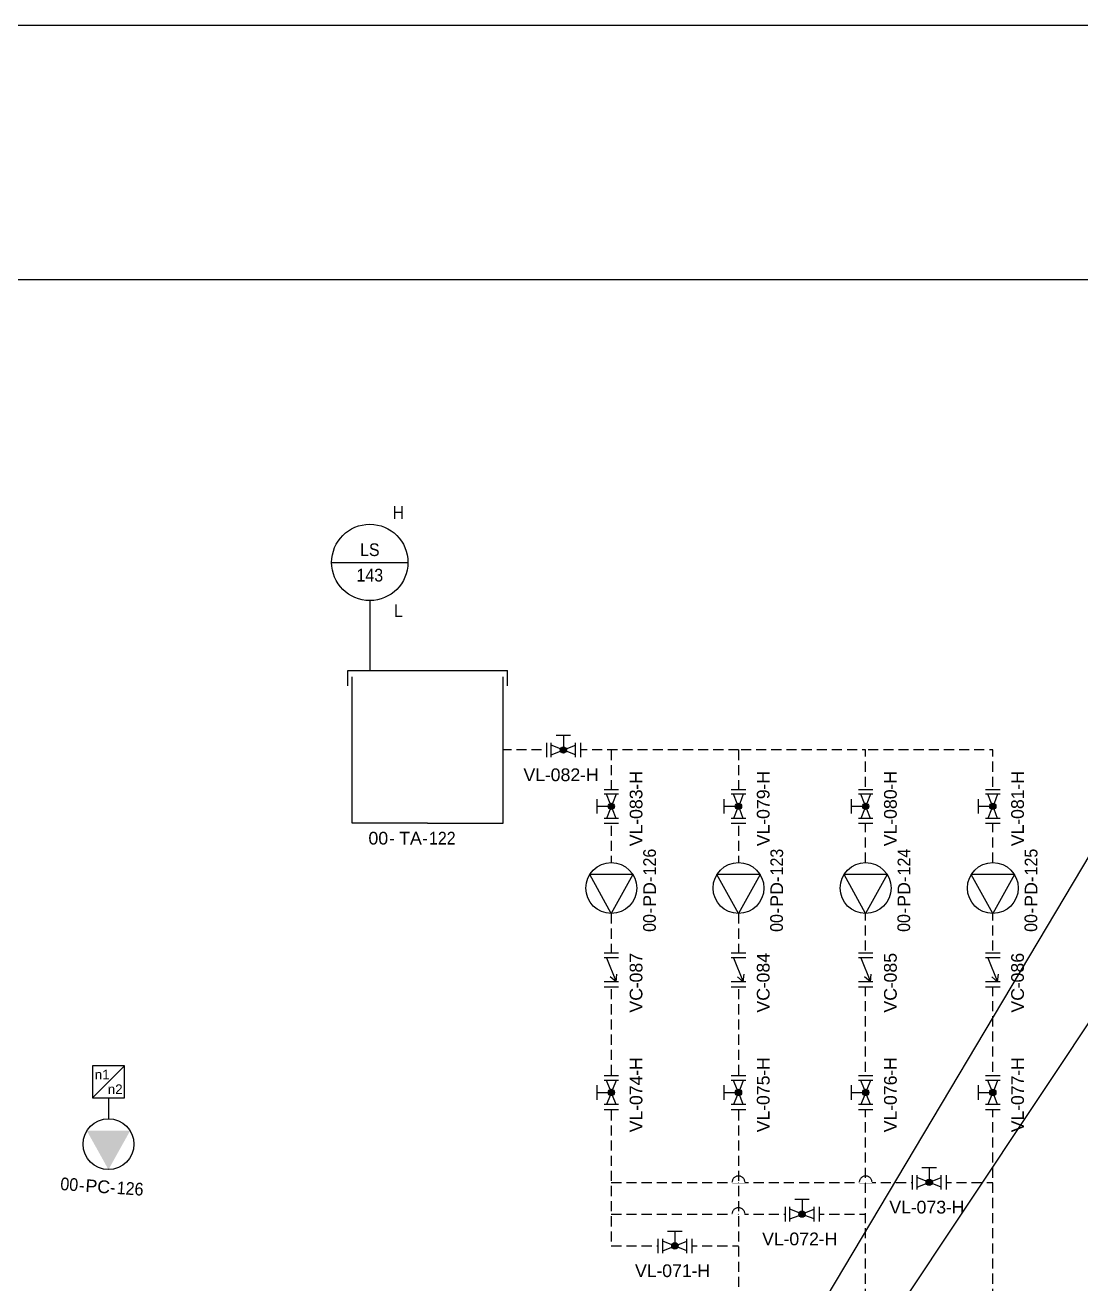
# Model space of a CAD drawing. Header units: millimetres. Extents: x 0 to 679, y 0 to 756.
# Drawn here: x 210.9 to 376.9, y 558 to 756 of the extents above; entities that cross this region are included whole.
import ezdxf
from ezdxf.enums import TextEntityAlignment as Align

# ---------------------------------------------------------------- set-up
doc = ezdxf.new("R2010")
doc.units = ezdxf.units.MM
doc.linetypes.add('HIDDEN', pattern=[9.525, 6.35, -3.175])
doc.layers.get('DEFPOINTS').update_dxf_attribs({"color": 10})
for name, color, linetype in [('chemical', 130, 'HIDDEN'), ('equipment', 5, 'Continuous'), ('instrumentation', 4, 'Continuous'), ('valve', 7, 'Continuous')]:
    doc.layers.add(name, color=color, linetype=linetype)
doc.styles.add('Membrane_DosingPump_L$0$Organica', font='arial.ttf')
doc.styles.add('Membrane_DosingPump_L_SB$0$Organica', font='arial.ttf')
doc.styles.add('Organica', font='arial.ttf')
doc.styles.add('StorageTanks_Chemicalstoragetank$0$Organica', font='arial.ttf')

# ---------------------------------------------------------------- blocks, each defined once
blk = doc.blocks.new('*U56')
at = {"layer": 'DEFPOINTS'}
blk.add_line((0, -378), (450, 378), dxfattribs=at)
at = {"layer": 'DEFPOINTS', "flags": 128}
blk.add_lwpolyline([(0, 378), (450, 378), (450, -378), (0, -378)], close=True, dxfattribs=at)
blk = doc.blocks.new('*U52')
at = {"color": 4}
for p, q in [((-6, 17), (6, 17)), ((0, 11), (0, 0))]:
    blk.add_line(p, q, dxfattribs=at)
blk.add_circle((0, 17), 6, dxfattribs=at)
at = {"char_height": 2, "width": 5.3402, "attachment_point": 5, "line_spacing_factor": 0.9, "style": 'Organica'}
for s, insert in [('{\\W0.9;H}', (4.49, 24.85)), ('{\\W0.9;L}', (4.49, 9.42))]:
    blk.add_mtext(s, dxfattribs=dict(at, insert=insert))
at = {"style": 'Organica', "width": 0.9}
for tag, flags, p in [('EQUIP_TYPE', 9, (31.18, 65.35)), ('AREA_CODE', 9, (31.18, 62.35)), ('NOTE', 9, (31.18, 59.35)), ('NOTE_CHINESE', 9, (31.18, 56.35)), ('MODEL', 9, (31.18, 53.35)), ('MANUFACTURE', 9, (31.18, 50.35)), ('SPECIFICATION', 9, (31.18, 47.35)), ('DI', 9, (31.18, 44.35)), ('DO', 9, (31.18, 41.35)), ('AI', 9, (31.18, 38.35)), ('AO', 9, (31.18, 35.35)), ('PB', 9, (31.18, 32.35)), ('PO', 9, (31.18, 29.35)), ('TAG_ID', 8, (0, 19)), ('TAG', 8, (0, 15))]:
    blk.add_attdef(tag, text='', height=2, dxfattribs=dict(at, flags=flags)).set_placement(p, align=Align.MIDDLE_CENTER)
blk = doc.blocks.new('break')
blk.add_arc((0, 0), 1, 270, 90)
blk.add_wipeout([(-0.12, -0.11), (-0.12, -0.89), (0, -1), (0.12, -0.89), (0.12, -0.11), (0, 0)])
blk.add_wipeout([(-0.12, 0.11), (-0.12, 0.89), (0, 1), (0.12, 0.89), (0.12, 0.11), (0, 0)])
blk = doc.blocks.new('*U10')
blk.add_line((1.14, 2.29), (-1.14, 2.29))
at = {"char_height": 2, "width": 5.3402, "style": 'Organica'}
for s, insert, attachment_point in [('-H', (2.6, -3.9), 4), ('-', (-1.98, -3.9), 6)]:
    blk.add_mtext(s, dxfattribs=dict(at, insert=insert, attachment_point=attachment_point))
at = {"style": 'Organica'}
for tag, flags, p in [('EQUIP_TYPE', 1, (-8.63, 62.54)), ('NOTE', 1, (-8.63, 59.54)), ('NOTE_CHINESE', 1, (-8.63, 56.54)), ('AREA_CODE', 1, (-8.63, 53.54)), ('DI', 1, (-8.63, 50.54)), ('DO', 1, (-8.63, 47.54)), ('AI', 1, (-8.63, 44.54)), ('AO', 1, (-8.63, 41.54)), ('PB', 1, (-8.63, 38.54)), ('PO', 1, (-8.63, 35.54)), ('SP_ACTUATED', 1, (-8.63, 32.54)), ('SIZE', 1, (-8.63, 23.54)), ('MATERIAL', 1, (-8.63, 19.54)), ('PRESSURE', 1, (-8.63, 15.54)), ('TAG', 8, (0.33, -3.9))]:
    blk.add_attdef(tag, text='', height=2, dxfattribs=dict(at, flags=flags)).set_placement(p, align=Align.MIDDLE_CENTER)
blk.add_attdef('TAG_ID', text='', height=2, dxfattribs=at).set_placement((-2.86, -3.9), align=Align.MIDDLE_RIGHT)
blk.add_wipeout([(-2.67, 1.14), (2.67, 1.14), (2.67, -1.14), (-2.67, -1.14)])
blk.add_hatch(color=256).paths.add_polyline_path([(-0.5, 0, 1), (0.5, 0, 1)])
for p, q in [((0, 2.29), (0, 0)), ((-2.67, 1.14), (-2.67, -1.14)), ((-1.9, -1.14), (-1.9, 1.14)), ((-0.46, 0.19), (-1.9, 0.76)), ((0.46, 0.19), (1.9, 0.76)), ((1.9, -1.14), (1.9, 1.14)), ((2.67, 1.14), (2.67, -1.14)), ((-1.9, -0.76), (-0.46, -0.19)), ((1.9, -0.76), (0.46, -0.19))]:
    blk.add_line(p, q)
blk.add_circle((0, 0), 0.5)
blk = doc.blocks.new('*U11')
at = {"insert": (-1.98, -3.9), "char_height": 2, "width": 5.3402, "attachment_point": 6, "style": 'Organica'}
blk.add_mtext('-', dxfattribs=at)
at = {"style": 'Organica'}
for tag, flags, p in [('EQUIP_TYPE', 1, (-8.63, 62.54)), ('NOTE', 1, (-8.63, 59.54)), ('NOTE_CHINESE', 1, (-8.63, 56.54)), ('AREA_CODE', 1, (-8.63, 53.54)), ('DI', 1, (-8.63, 50.54)), ('DO', 1, (-8.63, 47.54)), ('AI', 1, (-8.63, 44.54)), ('AO', 1, (-8.63, 41.54)), ('PB', 1, (-8.63, 38.54)), ('PO', 1, (-8.63, 35.54)), ('SP_ACTUATED', 1, (-8.63, 32.54)), ('SIZE', 1, (-8.63, 23.54)), ('MATERIAL', 1, (-8.63, 19.54)), ('PRESSURE', 1, (-8.63, 15.54)), ('TAG', 8, (0.33, -3.9))]:
    blk.add_attdef(tag, text='', height=2, dxfattribs=dict(at, flags=flags)).set_placement(p, align=Align.MIDDLE_CENTER)
blk.add_attdef('TAG_ID', text='', height=2, dxfattribs=at).set_placement((-2.86, -3.9), align=Align.MIDDLE_RIGHT)
blk.add_wipeout([(-2.67, 1.14), (2.67, 1.14), (2.67, -1.14), (-2.67, -1.14)])
for p, q in [((-2.67, 1.14), (-2.67, -1.14)), ((-1.9, -1.14), (-1.9, 1.14)), ((1.9, 0.76), (-1.9, -0.76)), ((-1.9, -0.76), (-1.09, 0.17)), ((1.9, -1.14), (1.9, 1.14)), ((2.67, 1.14), (2.67, -1.14)), ((-1.9, -0.76), (-0.67, -0.87))]:
    blk.add_line(p, q)
blk = doc.blocks.new('*U26')
for p, q in [((-7.77, 20.87), (-7.77, 23.29)), ((-7.77, 23.29), (17.37, 23.29)), ((-7.08, -0.72), (-7.08, 22.29)), ((16.69, -0.72), (16.69, 22.29)), ((17.37, 20.87), (17.37, 23.29)), ((4.8, -0.72), (-7.08, -0.72)), ((4.8, -0.72), (16.69, -0.72))]:
    blk.add_line(p, q)
at = {"char_height": 2, "width": 5.3402, "attachment_point": 6, "line_spacing_factor": 0.9, "style": 'StorageTanks_Chemicalstoragetank$0$Organica'}
for insert in [(-0.4, -3.09), (4.8, -3.09)]:
    blk.add_mtext('{\\W0.9;-}', dxfattribs=dict(at, insert=insert))
at = {"style": 'StorageTanks_Chemicalstoragetank$0$Organica', "flags": 1}
for tag, p in [('EQUIP_TYPE', (33.98, 43.48)), ('NOTE', (33.98, 40.48)), ('NOTE_CHINESE', (33.98, 37.48)), ('STB_DTY', (33.98, 34.48)), ('MATERIAL_BODY', (33.98, 31.37)), ('MODEL', (33.98, 28.06)), ('MANUFACTURE', (33.98, 24.95)), ('SP_VOLUME', (34.06, 21.66)), ('PROCESSUNITAREA', (34.06, 15.42))]:
    blk.add_attdef(tag, text='', height=2, dxfattribs=at).set_placement(p, align=Align.MIDDLE_CENTER)
at = {"style": 'StorageTanks_Chemicalstoragetank$0$Organica'}
for tag, p in [('AREA_CODE', (-1.4, -3.09)), ('TAG_ID', (3.89, -3.09))]:
    blk.add_attdef(tag, text='', height=2, dxfattribs=at).set_placement(p, align=Align.MIDDLE_RIGHT)
at = {"style": 'StorageTanks_Chemicalstoragetank$0$Organica', "width": 0.9, "flags": 8}
blk.add_attdef('TAG', text='', height=2, dxfattribs=at).set_placement((7.11, -3.09), align=Align.MIDDLE_CENTER)
blk = doc.blocks.new('*U7628')
for p, q in [((-3.4, -2.11), (0, 4)), ((0, 4), (3.4, -2.11)), ((-3.4, -2.11), (3.4, -2.11))]:
    blk.add_line(p, q)
blk.add_circle((0, 0), 4)
at = {"char_height": 2, "width": 5.3402, "attachment_point": 6, "rotation": 269.9064, "line_spacing_factor": 0.9, "style": 'Membrane_DosingPump_L$0$Organica'}
for insert in [(-6.01, 3.13), (-6.02, -1.77)]:
    blk.add_mtext('{\\W0.9;-}', dxfattribs=dict(at, insert=insert))
at = {"style": 'Membrane_DosingPump_L$0$Organica', "flags": 1}
for tag, p in [('PUMP_TYPE', (-13.95, 99.74)), ('NOTE', (-13.95, 96.74)), ('NOTE_CHINESE', (-13.95, 93.74)), ('MATERIAL_HOUSING', (-13.95, 90.64)), ('MATERIAL_IMPELLER', (-13.95, 87.64)), ('INSTALLED_POWER', (-13.95, 81.43)), ('CONSUMED_POWER', (-13.95, 78.43)), ('MODEL', (-13.95, 75.32)), ('MANUFACTURE', (-13.95, 72.21)), ('UNIT_CAPACITY', (-13.42, 69.06)), ('SP_CAPACITY', (-13.42, 66.16)), ('UNIT_HEAD', (-13.42, 63.06)), ('SP_HEAD', (-13.42, 60.06)), ('INSTALLATION', (-13.42, 56.95)), ('STB_DTY', (-13.42, 53.63)), ('RUNNINGHOURS', (-13.42, 50.63)), ('DI', (-13.85, 41.6)), ('DO', (-13.85, 38.6)), ('PO', (-13.85, 26.6)), ('PROCESSUNITAREA', (-13.85, 23.6))]:
    blk.add_attdef(tag, text='', height=2, dxfattribs=at).set_placement(p, align=Align.MIDDLE_CENTER)
at = {"style": 'Membrane_DosingPump_L$0$Organica', "width": 0.9}
blk.add_attdef('AREA_CODE', text='', height=2, rotation=269.9064, dxfattribs=at).set_placement((-5.99, 4.1), align=Align.MIDDLE_RIGHT)
at = {"style": 'Membrane_DosingPump_L$0$Organica'}
blk.add_attdef('TAG_ID', text='', height=2, rotation=269.9064, dxfattribs=at).set_placement((-6.02, -0.93), align=Align.MIDDLE_RIGHT)
at = {"style": 'Membrane_DosingPump_L$0$Organica', "width": 0.9, "flags": 8}
blk.add_attdef('TAG', text='', height=2, rotation=269.9064, dxfattribs=at).set_placement((-6.02, -4.08), align=Align.MIDDLE_CENTER)
blk = doc.blocks.new('*U7830')
for p, q in [((-3.4, -2.11), (0, 4)), ((0, 4), (3.4, -2.11)), ((-3.4, -2.11), (3.4, -2.11))]:
    blk.add_line(p, q)
blk.add_circle((0, 0), 4)
at = {"char_height": 2, "width": 5.3402, "attachment_point": 6, "rotation": 270, "line_spacing_factor": 0.9, "style": 'Membrane_DosingPump_L_SB$0$Organica'}
for insert in [(-6.02, 3.13), (-6.02, -1.77)]:
    blk.add_mtext('{\\W0.9;-}', dxfattribs=dict(at, insert=insert))
at = {"style": 'Membrane_DosingPump_L_SB$0$Organica', "flags": 1}
for tag, p in [('PUMP_TYPE', (-13.95, 99.74)), ('NOTE', (-13.95, 96.74)), ('NOTE_CHINESE', (-13.95, 93.74)), ('MATERIAL_HOUSING', (-13.95, 90.64)), ('MATERIAL_IMPELLER', (-13.95, 87.64)), ('INSTALLED_POWER', (-13.95, 81.43)), ('CONSUMED_POWER', (-13.95, 78.43)), ('MODEL', (-13.95, 75.32)), ('MANUFACTURE', (-13.95, 72.21)), ('UNIT_CAPACITY', (-13.42, 69.06)), ('SP_CAPACITY', (-13.42, 66.16)), ('UNIT_HEAD', (-13.42, 63.06)), ('SP_HEAD', (-13.42, 60.06)), ('INSTALLATION', (-13.42, 56.95)), ('STB_DTY', (-13.42, 53.63)), ('RUNNINGHOURS', (-13.42, 50.63)), ('DI', (-13.85, 41.6)), ('DO', (-13.85, 38.6)), ('PO', (-13.85, 26.6)), ('PROCESSUNITAREA', (-13.85, 23.6))]:
    blk.add_attdef(tag, text='', height=2, dxfattribs=at).set_placement(p, align=Align.MIDDLE_CENTER)
at = {"style": 'Membrane_DosingPump_L_SB$0$Organica', "width": 0.9}
blk.add_attdef('AREA_CODE', text='', height=2, rotation=270, dxfattribs=at).set_placement((-6, 4.1), align=Align.MIDDLE_RIGHT)
at = {"style": 'Membrane_DosingPump_L_SB$0$Organica'}
blk.add_attdef('TAG_ID', text='', height=2, rotation=270, dxfattribs=at).set_placement((-6.02, -0.93), align=Align.MIDDLE_RIGHT)
at = {"style": 'Membrane_DosingPump_L_SB$0$Organica', "width": 0.9, "flags": 8}
blk.add_attdef('TAG', text='', height=2, rotation=270, dxfattribs=at).set_placement((-6.02, -4.08), align=Align.MIDDLE_CENTER)
blk = doc.blocks.new('*U67')
for p, q in [((0, -7.31), (0, -4)), ((2.5, -7.31), (-2.5, -7.31)), ((-2.5, -7.31), (-2.5, -12.31)), ((2.5, -7.31), (-2.5, -12.31)), ((2.5, -12.31), (2.5, -7.31)), ((-2.5, -12.31), (2.5, -12.31))]:
    blk.add_line(p, q)
blk.add_circle((0, 0), 4)
blk.add_solid([(-3.4, -2.11), (0, 4), (3.4, -2.11)])
at = {"style": 'Membrane_DosingPump_L_SB$0$Organica'}
for s, p in [('n2', (0.11, -7.9)), ('n1', (2.16, -10.2))]:
    blk.add_text(s, height=1.5, rotation=180, dxfattribs=at).set_placement(p)
at = {"char_height": 2, "width": 5.3402, "attachment_point": 6, "rotation": 176.1859, "line_spacing_factor": 0.9, "style": 'Membrane_DosingPump_L_SB$0$Organica'}
for insert in [(-1.1, 6.82), (3.79, 6.49)]:
    blk.add_mtext('{\\W0.9;-}', dxfattribs=dict(at, insert=insert))
at = {"style": 'Membrane_DosingPump_L_SB$0$Organica', "flags": 1}
for tag, p in [('PUMP_TYPE', (-13.95, 99.74)), ('NOTE', (-13.95, 96.74)), ('NOTE_CHINESE', (-13.95, 93.74)), ('MATERIAL_HOUSING', (-13.95, 90.64)), ('MATERIAL_IMPELLER', (-13.95, 87.64)), ('MATERIAL_SCREW', (-13.95, 84.64)), ('INSTALLED_POWER', (-13.95, 81.43)), ('CONSUMED_POWER', (-13.95, 78.43)), ('MODEL', (-13.95, 75.32)), ('MANUFACTURE', (-13.95, 72.21)), ('UNIT_CAPACITY', (-13.42, 69.06)), ('SP_CAPACITY', (-13.42, 66.16)), ('UNIT_HEAD', (-13.42, 63.06)), ('SP_HEAD', (-13.42, 60.06)), ('INSTALLATION', (-13.42, 56.95)), ('STB_DTY', (-13.42, 53.63)), ('RUNNINGHOURS', (-13.42, 50.63)), ('FC-MAN', (-13.85, 47.7)), ('FC-MOD', (-13.85, 44.6)), ('DI', (-13.85, 41.6)), ('DO', (-13.85, 38.6)), ('AI', (-13.85, 35.6)), ('AO', (-13.85, 32.6)), ('PB', (-13.85, 29.6)), ('PO', (-13.85, 26.6)), ('PROCESSUNITAREA', (-13.85, 23.6))]:
    blk.add_attdef(tag, text='', height=2, dxfattribs=at).set_placement(p, align=Align.MIDDLE_CENTER)
at = {"style": 'Membrane_DosingPump_L_SB$0$Organica', "width": 0.9, "flags": 8}
blk.add_attdef('TAG', text='', height=2, rotation=176.1859, dxfattribs=at).set_placement((-3.41, 6.97), align=Align.MIDDLE_CENTER)
at = {"style": 'Membrane_DosingPump_L_SB$0$Organica'}
blk.add_attdef('TAG_ID', text='', height=2, rotation=176.1859, dxfattribs=at).set_placement((-0.26, 6.76), align=Align.MIDDLE_RIGHT)
at = {"style": 'Membrane_DosingPump_L_SB$0$Organica', "width": 0.9}
blk.add_attdef('AREA_CODE', text='', height=2, rotation=176.1859, dxfattribs=at).set_placement((4.76, 6.4), align=Align.MIDDLE_RIGHT)

msp = doc.modelspace()

# ---------------------------------------------------------------- linework, layer by layer
at = {"layer": 'chemical', "ltscale": 0.25}
for p, q in [((303.08, 574), (323.08, 574)), ((323.08, 574), (343.08, 574)), ((343.08, 574), (363.08, 574)), ((303.08, 569), (323.08, 569)), ((323.08, 569), (343.08, 569)), ((303.08, 564), (323.08, 564))]:
    msp.add_line(p, q, dxfattribs=at)
at = {"layer": 'chemical', "ltscale": 0.25, "flags": 128}
for points in [[(323.08, 642), (286.08, 642)], [(303.08, 642), (303.08, 624.29)], [(343.08, 624.29), (343.08, 642), (323.08, 642)], [(323.08, 642), (323.08, 624.29)], [(363.08, 624.29), (363.08, 642), (343.08, 642)], [(323.08, 616.29), (323.08, 539), (296.08, 539)], [(303.08, 616.29), (303.08, 564)], [(343.08, 539), (343.08, 616.29)], [(363.08, 539), (363.08, 616.29)]]:
    msp.add_lwpolyline(points, dxfattribs=at)
at = {"layer": 'DEFPOINTS'}
msp.add_line((6, 40), (456, 716), dxfattribs=at)
at = {"layer": 'DEFPOINTS', "flags": 128}
msp.add_lwpolyline([(6, 716), (456, 716), (456, 40), (6, 40)], dxfattribs=at)

# ---------------------------------------------------------------- block references
at = {"layer": 'DEFPOINTS'}
msp.add_blockref('*U56', (6, 378), dxfattribs=at)
at = {"layer": 'equipment'}
ref = msp.add_blockref('*U26', (269.39, 631.21), dxfattribs=at)
ref.add_attrib('TAG', '122', dxfattribs={"layer": '0', "height": 2, "style": 'StorageTanks_Chemicalstoragetank$0$Organica', "width": 0.9}).set_placement((276.5, 628.13), align=Align.MIDDLE_CENTER)
ref.add_attrib('AREA_CODE', '00', dxfattribs={"layer": '0', "height": 2, "style": 'StorageTanks_Chemicalstoragetank$0$Organica'}).set_placement((267.99, 628.13), align=Align.MIDDLE_RIGHT)
ref.add_attrib('TAG_ID', 'TA', dxfattribs={"layer": '0', "height": 2, "style": 'StorageTanks_Chemicalstoragetank$0$Organica'}).set_placement((273.28, 628.13), align=Align.MIDDLE_RIGHT)
ref = msp.add_blockref('*U67', (224, 580), dxfattribs=dict(at, rotation=180))
ref.add_attrib('TAG', '126', dxfattribs={"layer": '0', "height": 2, "rotation": 356.1859, "style": 'Membrane_DosingPump_L_SB$0$Organica', "width": 0.9}).set_placement((227.41, 573.03), align=Align.MIDDLE_CENTER)
ref.add_attrib('AREA_CODE', '00', dxfattribs={"layer": '0', "height": 2, "rotation": 356.1859, "style": 'Membrane_DosingPump_L_SB$0$Organica', "width": 0.9}).set_placement((219.24, 573.6), align=Align.MIDDLE_RIGHT)
ref.add_attrib('TAG_ID', 'PC', dxfattribs={"layer": '0', "height": 2, "rotation": 356.1859, "style": 'Membrane_DosingPump_L_SB$0$Organica'}).set_placement((224.26, 573.24), align=Align.MIDDLE_RIGHT)
at = {"layer": 'instrumentation'}
ref = msp.add_blockref('*U52', (265.1, 654.5), dxfattribs=at)
ref.add_attrib('TAG', '143', dxfattribs={"layer": '0', "height": 2, "style": 'Organica', "width": 0.9}).set_placement((265.1, 669.5), align=Align.MIDDLE_CENTER)
ref.add_attrib('TAG_ID', 'LS', dxfattribs={"layer": '0', "height": 2, "style": 'Organica', "width": 0.9}).set_placement((265.1, 673.5), align=Align.MIDDLE_CENTER)

# ---------------------------------------------------------------- next in the draw order: block references
at = {"layer": 'chemical', "rotation": 90}
for p in [(323.08, 574), (343.08, 574), (323.08, 569)]:
    msp.add_blockref('break', p, dxfattribs=at)
at = {"layer": 'valve'}
ref = msp.add_blockref('*U10', (295.54, 642), dxfattribs=at)
ref.add_attrib('TAG', '082', dxfattribs={"layer": '0', "height": 2, "style": 'Organica'}).set_placement((295.87, 638.1), align=Align.MIDDLE_CENTER)
ref.add_attrib('TAG_ID', 'VL', dxfattribs={"layer": '0', "height": 2, "style": 'Organica'}).set_placement((292.68, 638.1), align=Align.MIDDLE_RIGHT)
ref = msp.add_blockref('*U10', (323.08, 633.14), dxfattribs=dict(at, rotation=90))
ref.add_attrib('TAG', '079', dxfattribs={"layer": '0', "height": 2, "rotation": 90, "style": 'Organica'}).set_placement((326.97, 633.48), align=Align.MIDDLE_CENTER)
ref.add_attrib('TAG_ID', 'VL', dxfattribs={"layer": '0', "height": 2, "rotation": 90, "style": 'Organica'}).set_placement((326.97, 630.28), align=Align.MIDDLE_RIGHT)
ref = msp.add_blockref('*U10', (343.08, 633.14), dxfattribs=dict(at, rotation=90))
ref.add_attrib('TAG', '080', dxfattribs={"layer": '0', "height": 2, "rotation": 90, "style": 'Organica'}).set_placement((346.97, 633.48), align=Align.MIDDLE_CENTER)
ref.add_attrib('TAG_ID', 'VL', dxfattribs={"layer": '0', "height": 2, "rotation": 90, "style": 'Organica'}).set_placement((346.97, 630.28), align=Align.MIDDLE_RIGHT)
ref = msp.add_blockref('*U10', (363.08, 633.14), dxfattribs=dict(at, rotation=90))
ref.add_attrib('TAG', '081', dxfattribs={"layer": '0', "height": 2, "rotation": 90, "style": 'Organica'}).set_placement((366.97, 633.48), align=Align.MIDDLE_CENTER)
ref.add_attrib('TAG_ID', 'VL', dxfattribs={"layer": '0', "height": 2, "rotation": 90, "style": 'Organica'}).set_placement((366.97, 630.28), align=Align.MIDDLE_RIGHT)
ref = msp.add_blockref('*U11', (303.08, 607.43), dxfattribs=dict(at, rotation=90))
ref.add_attrib('TAG', '087', dxfattribs={"layer": '0', "height": 2, "rotation": 90, "style": 'Organica'}).set_placement((306.97, 607.76), align=Align.MIDDLE_CENTER)
ref.add_attrib('TAG_ID', 'VC', dxfattribs={"layer": '0', "height": 2, "rotation": 90, "style": 'Organica'}).set_placement((306.97, 604.57), align=Align.MIDDLE_RIGHT)
ref = msp.add_blockref('*U11', (323.08, 607.43), dxfattribs=dict(at, rotation=90))
ref.add_attrib('TAG', '084', dxfattribs={"layer": '0', "height": 2, "rotation": 90, "style": 'Organica'}).set_placement((326.97, 607.76), align=Align.MIDDLE_CENTER)
ref.add_attrib('TAG_ID', 'VC', dxfattribs={"layer": '0', "height": 2, "rotation": 90, "style": 'Organica'}).set_placement((326.97, 604.57), align=Align.MIDDLE_RIGHT)
ref = msp.add_blockref('*U11', (343.08, 607.43), dxfattribs=dict(at, rotation=90))
ref.add_attrib('TAG', '085', dxfattribs={"layer": '0', "height": 2, "rotation": 90, "style": 'Organica'}).set_placement((346.97, 607.76), align=Align.MIDDLE_CENTER)
ref.add_attrib('TAG_ID', 'VC', dxfattribs={"layer": '0', "height": 2, "rotation": 90, "style": 'Organica'}).set_placement((346.97, 604.57), align=Align.MIDDLE_RIGHT)
ref = msp.add_blockref('*U11', (363.08, 607.43), dxfattribs=dict(at, rotation=90))
ref.add_attrib('TAG', '086', dxfattribs={"layer": '0', "height": 2, "rotation": 90, "style": 'Organica'}).set_placement((366.97, 607.76), align=Align.MIDDLE_CENTER)
ref.add_attrib('TAG_ID', 'VC', dxfattribs={"layer": '0', "height": 2, "rotation": 90, "style": 'Organica'}).set_placement((366.97, 604.57), align=Align.MIDDLE_RIGHT)
ref = msp.add_blockref('*U10', (303.08, 588.14), dxfattribs=dict(at, rotation=90))
ref.add_attrib('TAG', '074', dxfattribs={"layer": '0', "height": 2, "rotation": 90, "style": 'Organica'}).set_placement((306.97, 588.48), align=Align.MIDDLE_CENTER)
ref.add_attrib('TAG_ID', 'VL', dxfattribs={"layer": '0', "height": 2, "rotation": 90, "style": 'Organica'}).set_placement((306.97, 585.28), align=Align.MIDDLE_RIGHT)
ref = msp.add_blockref('*U10', (323.08, 588.14), dxfattribs=dict(at, rotation=90))
ref.add_attrib('TAG', '075', dxfattribs={"layer": '0', "height": 2, "rotation": 90, "style": 'Organica'}).set_placement((326.97, 588.48), align=Align.MIDDLE_CENTER)
ref.add_attrib('TAG_ID', 'VL', dxfattribs={"layer": '0', "height": 2, "rotation": 90, "style": 'Organica'}).set_placement((326.97, 585.28), align=Align.MIDDLE_RIGHT)
ref = msp.add_blockref('*U10', (343.08, 588.14), dxfattribs=dict(at, rotation=90))
ref.add_attrib('TAG', '076', dxfattribs={"layer": '0', "height": 2, "rotation": 90, "style": 'Organica'}).set_placement((346.97, 588.48), align=Align.MIDDLE_CENTER)
ref.add_attrib('TAG_ID', 'VL', dxfattribs={"layer": '0', "height": 2, "rotation": 90, "style": 'Organica'}).set_placement((346.97, 585.28), align=Align.MIDDLE_RIGHT)
ref = msp.add_blockref('*U10', (363.08, 588.14), dxfattribs=dict(at, rotation=90))
ref.add_attrib('TAG', '077', dxfattribs={"layer": '0', "height": 2, "rotation": 90, "style": 'Organica'}).set_placement((366.97, 588.48), align=Align.MIDDLE_CENTER)
ref.add_attrib('TAG_ID', 'VL', dxfattribs={"layer": '0', "height": 2, "rotation": 90, "style": 'Organica'}).set_placement((366.97, 585.28), align=Align.MIDDLE_RIGHT)
ref = msp.add_blockref('*U10', (353.08, 574), dxfattribs=at)
ref.add_attrib('TAG', '073', dxfattribs={"layer": '0', "height": 2, "style": 'Organica'}).set_placement((353.41, 570.1), align=Align.MIDDLE_CENTER)
ref.add_attrib('TAG_ID', 'VL', dxfattribs={"layer": '0', "height": 2, "style": 'Organica'}).set_placement((350.22, 570.1), align=Align.MIDDLE_RIGHT)
ref = msp.add_blockref('*U10', (333.08, 569), dxfattribs=at)
ref.add_attrib('TAG', '072', dxfattribs={"layer": '0', "height": 2, "style": 'Organica'}).set_placement((333.41, 565.1), align=Align.MIDDLE_CENTER)
ref.add_attrib('TAG_ID', 'VL', dxfattribs={"layer": '0', "height": 2, "style": 'Organica'}).set_placement((330.22, 565.1), align=Align.MIDDLE_RIGHT)
ref = msp.add_blockref('*U10', (313.08, 564), dxfattribs=at)
ref.add_attrib('TAG', '071', dxfattribs={"layer": '0', "height": 2, "style": 'Organica'}).set_placement((313.41, 560.1), align=Align.MIDDLE_CENTER)
ref.add_attrib('TAG_ID', 'VL', dxfattribs={"layer": '0', "height": 2, "style": 'Organica'}).set_placement((310.22, 560.1), align=Align.MIDDLE_RIGHT)

# ---------------------------------------------------------------- next in the draw order: block references
at = {"layer": 'equipment'}
ref = msp.add_blockref('*U7628', (323.08, 620.29), dxfattribs=dict(at, rotation=180))
ref.add_attrib('TAG', '123', dxfattribs={"layer": '0', "height": 2, "rotation": 89.9064, "style": 'Membrane_DosingPump_L$0$Organica', "width": 0.9}).set_placement((329.1, 624.37), align=Align.MIDDLE_CENTER)
ref.add_attrib('AREA_CODE', '00', dxfattribs={"layer": '0', "height": 2, "rotation": 89.9064, "style": 'Membrane_DosingPump_L$0$Organica', "width": 0.9}).set_placement((329.07, 616.19), align=Align.MIDDLE_RIGHT)
ref.add_attrib('TAG_ID', 'PD', dxfattribs={"layer": '0', "height": 2, "rotation": 89.9064, "style": 'Membrane_DosingPump_L$0$Organica'}).set_placement((329.1, 621.22), align=Align.MIDDLE_RIGHT)
ref = msp.add_blockref('*U7628', (343.08, 620.29), dxfattribs=dict(at, rotation=180))
ref.add_attrib('TAG', '124', dxfattribs={"layer": '0', "height": 2, "rotation": 89.9064, "style": 'Membrane_DosingPump_L$0$Organica', "width": 0.9}).set_placement((349.1, 624.37), align=Align.MIDDLE_CENTER)
ref.add_attrib('AREA_CODE', '00', dxfattribs={"layer": '0', "height": 2, "rotation": 89.9064, "style": 'Membrane_DosingPump_L$0$Organica', "width": 0.9}).set_placement((349.07, 616.19), align=Align.MIDDLE_RIGHT)
ref.add_attrib('TAG_ID', 'PD', dxfattribs={"layer": '0', "height": 2, "rotation": 89.9064, "style": 'Membrane_DosingPump_L$0$Organica'}).set_placement((349.1, 621.22), align=Align.MIDDLE_RIGHT)
ref = msp.add_blockref('*U7628', (363.08, 620.29), dxfattribs=dict(at, rotation=180))
ref.add_attrib('TAG', '125', dxfattribs={"layer": '0', "height": 2, "rotation": 89.9064, "style": 'Membrane_DosingPump_L$0$Organica', "width": 0.9}).set_placement((369.1, 624.37), align=Align.MIDDLE_CENTER)
ref.add_attrib('AREA_CODE', '00', dxfattribs={"layer": '0', "height": 2, "rotation": 89.9064, "style": 'Membrane_DosingPump_L$0$Organica', "width": 0.9}).set_placement((369.07, 616.19), align=Align.MIDDLE_RIGHT)
ref.add_attrib('TAG_ID', 'PD', dxfattribs={"layer": '0', "height": 2, "rotation": 89.9064, "style": 'Membrane_DosingPump_L$0$Organica'}).set_placement((369.1, 621.22), align=Align.MIDDLE_RIGHT)
at = {"layer": 'valve'}
ref = msp.add_blockref('*U10', (303.08, 633.14), dxfattribs=dict(at, rotation=90))
ref.add_attrib('TAG', '083', dxfattribs={"layer": '0', "height": 2, "rotation": 90, "style": 'Organica'}).set_placement((306.97, 633.48), align=Align.MIDDLE_CENTER)
ref.add_attrib('TAG_ID', 'VL', dxfattribs={"layer": '0', "height": 2, "rotation": 90, "style": 'Organica'}).set_placement((306.97, 630.28), align=Align.MIDDLE_RIGHT)

# ---------------------------------------------------------------- next in the draw order: block references
at = {"layer": 'equipment'}
ref = msp.add_blockref('*U7830', (303.08, 620.29), dxfattribs=dict(at, rotation=180))
ref.add_attrib('TAG', '126', dxfattribs={"layer": '0', "height": 2, "rotation": 90, "style": 'Membrane_DosingPump_L_SB$0$Organica', "width": 0.9}).set_placement((309.1, 624.37), align=Align.MIDDLE_CENTER)
ref.add_attrib('AREA_CODE', '00', dxfattribs={"layer": '0', "height": 2, "rotation": 90, "style": 'Membrane_DosingPump_L_SB$0$Organica', "width": 0.9}).set_placement((309.08, 616.19), align=Align.MIDDLE_RIGHT)
ref.add_attrib('TAG_ID', 'PD', dxfattribs={"layer": '0', "height": 2, "rotation": 90, "style": 'Membrane_DosingPump_L_SB$0$Organica'}).set_placement((309.1, 621.22), align=Align.MIDDLE_RIGHT)

doc.saveas('drawing.dxf')
